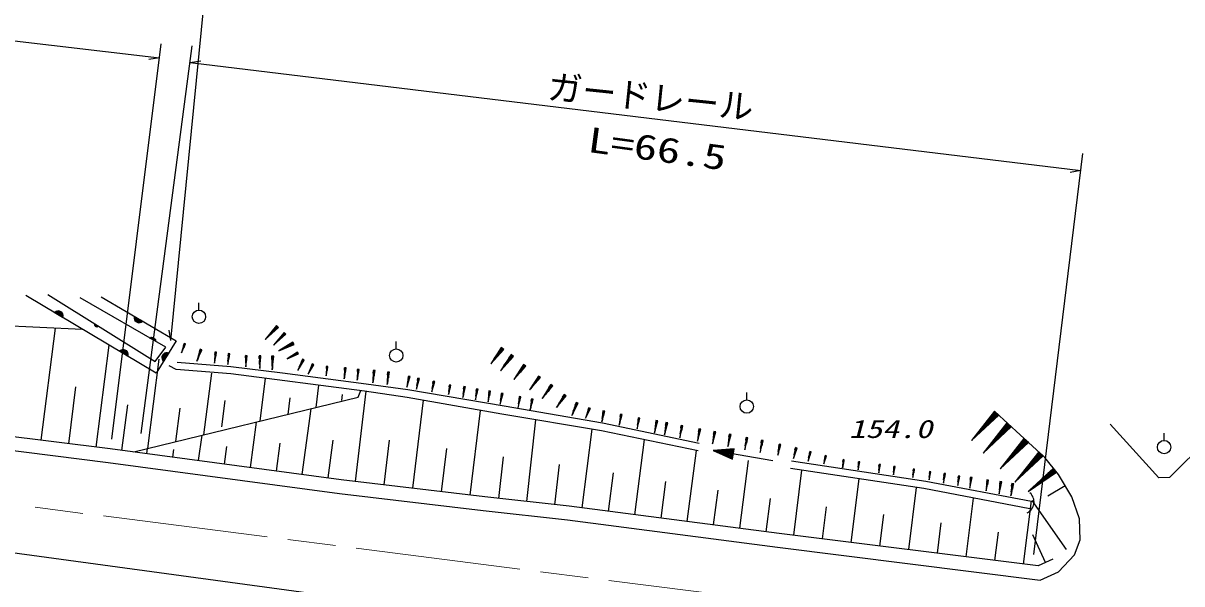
# Model space of a CAD drawing. Units: millimetres, scale not verified. Extents: x 40000 to 680000, y 20000 to 380000.
# Drawn here: x 197842 to 281986, y 277478 to 318194 of the extents above; entities that cross this region are included whole.
import ezdxf
from ezdxf.enums import TextEntityAlignment as Align

# ---------------------------------------------------------------- set-up
doc = ezdxf.new("R2010")
doc.units = ezdxf.units.MM
doc.header["$LTSCALE"] = 1000
doc.linetypes.add('CHAIN', pattern=[18.5, 12, -1.5, 3.5, -1.5])
doc.layers.add('M-BGD', color=7, linetype='Continuous', lineweight=25)
doc.layers.add('M-BMK', color=2, linetype='CHAIN', lineweight=13)
doc.styles.add('ＭＳ ゴシック', font='')
doc.styles.get('ＭＳ ゴシック').set_extended_font_data('MS Gothic')

# ---------------------------------------------------------------- blocks, each defined once
blk = doc.blocks.new('BUHIN23')
at = {"color": 7, "linetype": 'Continuous', "lineweight": 25}
for p, q in [((-34, 334), (119, -314)), ((157, -286), (13, 327)), ((61, 311), (194, -249)), ((229, -208), (112, 287)), ((164, 256), (262, -156)), ((285, -66), (225, 188))]:
    blk.add_line(p, q, dxfattribs=at)
blk.add_lwpolyline([(-80, 341), (4, 332), (80, 308), (171, 260), (229, 194), (274, 120), (299, 15), (292, -71), (269, -156), (209, -240), (153, -297), (80, -341)], close=True, dxfattribs=at)
blk = doc.blocks.new('BUHIN24')
at = {"color": 7, "linetype": 'Continuous', "lineweight": 25}
for p, q in [((-16, 143), (53, -134)), ((69, -122), (4, 140)), ((25, 134), (84, -106)), ((99, -88), (46, 124)), ((69, 111), (113, -65)), ((123, -27), (95, 82))]:
    blk.add_line(p, q, dxfattribs=at)
blk.add_lwpolyline([(-36, 146), (0, 142), (33, 133), (72, 112), (97, 85), (117, 53), (128, 8), (126, -29), (116, -65), (91, -102), (67, -126), (36, -146)], close=True, dxfattribs=at)
blk = doc.blocks.new('BUHIN174')
at = {"color": 7, "linetype": 'Continuous', "lineweight": 25}
for p, q in [((353, 253), (-294, -211)), ((-139, -77), (342, 268)), ((-118, -106), (363, 238)), ((332, 282), (23, 61)), ((371, 227), (62, 6)), ((179, 195), (322, 297)), ((240, 109), (383, 211))]:
    blk.add_line(p, q, dxfattribs=at)
blk.add_lwpolyline([(325, 319), (-366, -262), (406, 205)], close=True, dxfattribs=at)
blk = doc.blocks.new('BUHIN175')
at = {"color": 7, "linetype": 'Continuous', "lineweight": 25}
for p, q in [((314, 225), (-262, -188)), ((-123, -69), (304, 238)), ((-104, -95), (323, 212)), ((295, 251), (20, 54)), ((330, 202), (55, 5)), ((159, 173), (286, 264)), ((214, 97), (341, 187))]:
    blk.add_line(p, q, dxfattribs=at)
blk.add_lwpolyline([(289, 283), (-325, -233), (361, 183)], close=True, dxfattribs=at)
blk = doc.blocks.new('BUHIN178')
at = {"color": 7, "linetype": 'Continuous', "lineweight": 25}
for p, q in [((236, 168), (-197, -140)), ((-92, -51), (229, 178)), ((-78, -71), (243, 158)), ((222, 188), (15, 40)), ((248, 151), (42, 4)), ((119, 130), (215, 198)), ((160, 72), (256, 140))]:
    blk.add_line(p, q, dxfattribs=at)
blk.add_lwpolyline([(217, 212), (-244, -174), (271, 136)], close=True, dxfattribs=at)
blk = doc.blocks.new('BUHIN179')
at = {"color": 7, "linetype": 'Continuous', "lineweight": 25}
for p, q in [((232, 173), (-193, -145)), ((-91, -53), (225, 183)), ((-77, -72), (239, 164)), ((218, 192), (14, 41)), ((245, 156), (41, 5)), ((117, 132), (210, 202)), ((159, 76), (253, 146))]:
    blk.add_line(p, q, dxfattribs=at)
blk.add_lwpolyline([(213, 217), (-240, -180), (268, 142)], close=True, dxfattribs=at)
blk = doc.blocks.new('BUHIN184')
at = {"color": 7, "linetype": 'Continuous', "lineweight": 25}
for p, q in [((363, 239), (-303, -199)), ((-141, -72), (353, 254)), ((-122, -102), (373, 224)), ((343, 269), (25, 60)), ((380, 212), (62, 3)), ((187, 187), (333, 284)), ((245, 99), (391, 195))]:
    blk.add_line(p, q, dxfattribs=at)
blk.add_lwpolyline([(338, 306), (-376, -247), (414, 189)], close=True, dxfattribs=at)
blk = doc.blocks.new('BUHIN185')
at = {"color": 7, "linetype": 'Continuous', "lineweight": 25}
for p, q in [((362, 240), (-302, -200)), ((-141, -72), (352, 255)), ((-121, -102), (372, 225)), ((342, 270), (25, 60)), ((379, 214), (62, 4)), ((186, 188), (332, 285)), ((244, 100), (390, 197))]:
    blk.add_line(p, q, dxfattribs=at)
blk.add_lwpolyline([(336, 307), (-375, -249), (414, 191)], close=True, dxfattribs=at)
blk = doc.blocks.new('BUHIN186')
at = {"color": 7, "linetype": 'Continuous', "lineweight": 25}
for p, q in [((321, 214), (-268, -178)), ((-125, -64), (313, 227)), ((-108, -91), (330, 200)), ((304, 240), (22, 53)), ((337, 190), (55, 3)), ((165, 167), (295, 254)), ((217, 89), (347, 175))]:
    blk.add_line(p, q, dxfattribs=at)
blk.add_lwpolyline([(299, 273), (-333, -221), (367, 170)], close=True, dxfattribs=at)
blk = doc.blocks.new('BUHIN193')
at = {"color": 7, "linetype": 'Continuous', "lineweight": 25}
for p, q in [((671, 77), (-560, -64)), ((-247, 0), (668, 105)), ((-240, -56), (674, 50)), ((665, 133), (77, 65)), ((677, 29), (89, -39)), ((390, 130), (661, 161)), ((409, -34), (680, -3))]:
    blk.add_line(p, q, dxfattribs=at)
blk.add_lwpolyline([(683, 188), (-695, -80), (708, -28)], close=True, dxfattribs=at)
blk = doc.blocks.new('BUHIN194')
at = {"color": 7, "linetype": 'Continuous', "lineweight": 25}
for p, q in [((324, 210), (-270, -175)), ((-126, -63), (315, 224)), ((-109, -90), (332, 197)), ((306, 237), (23, 53)), ((339, 187), (56, 3)), ((167, 166), (297, 251)), ((218, 87), (349, 172))]:
    blk.add_line(p, q, dxfattribs=at)
blk.add_lwpolyline([(302, 270), (-335, -218), (369, 166)], close=True, dxfattribs=at)
blk = doc.blocks.new('BUHIN195')
at = {"color": 7, "linetype": 'Continuous', "lineweight": 25}
for p, q in [((317, 221), (-264, -184)), ((-124, -67), (308, 234)), ((-106, -93), (326, 208)), ((298, 247), (21, 54)), ((333, 198), (55, 4)), ((161, 171), (289, 260)), ((215, 94), (343, 183))]:
    blk.add_line(p, q, dxfattribs=at)
blk.add_lwpolyline([(293, 280), (-328, -229), (364, 178)], close=True, dxfattribs=at)
blk = doc.blocks.new('BUHIN197')
at = {"color": 7, "linetype": 'Continuous', "lineweight": 25}
for p, q in [((326, 206), (-272, -172)), ((-127, -61), (318, 220)), ((-110, -88), (335, 193)), ((309, 233), (23, 53)), ((341, 183), (56, 2)), ((169, 164), (301, 247)), ((219, 84), (351, 168))]:
    blk.add_line(p, q, dxfattribs=at)
blk.add_lwpolyline([(305, 266), (-338, -214), (371, 161)], close=True, dxfattribs=at)
blk = doc.blocks.new('BUHIN198')
at = {"color": 7, "linetype": 'Continuous', "lineweight": 25}
for p, q in [((341, 269), (-284, -225)), ((-135, -84), (329, 284)), ((-112, -112), (352, 255)), ((318, 298), (20, 62)), ((360, 245), (62, 9)), ((169, 203), (307, 312)), ((235, 120), (373, 229))]:
    blk.add_line(p, q, dxfattribs=at)
blk.add_lwpolyline([(310, 334), (-353, -279), (396, 224)], close=True, dxfattribs=at)
blk = doc.blocks.new('BUHIN199')
at = {"color": 7, "linetype": 'Continuous', "lineweight": 25}
for p, q in [((303, 239), (-253, -200)), ((-120, -74), (293, 252)), ((-100, -99), (313, 227)), ((283, 265), (18, 55)), ((320, 218), (55, 8)), ((151, 180), (273, 277)), ((209, 107), (331, 203))]:
    blk.add_line(p, q, dxfattribs=at)
blk.add_lwpolyline([(275, 297), (-314, -248), (352, 200)], close=True, dxfattribs=at)
blk = doc.blocks.new('BUHIN210')
at = {"color": 7, "linetype": 'Continuous', "lineweight": 25}
for p, q in [((308, 232), (-257, -194)), ((-121, -71), (299, 245)), ((-102, -97), (318, 219)), ((289, 258), (19, 54)), ((325, 210), (55, 6)), ((155, 177), (280, 270)), ((211, 102), (336, 195))]:
    blk.add_line(p, q, dxfattribs=at)
blk.add_lwpolyline([(282, 290), (-320, -240), (357, 191)], close=True, dxfattribs=at)
blk = doc.blocks.new('BUHIN214')
at = {"color": 7, "linetype": 'Continuous', "lineweight": 25}
for p, q in [((1351, 35), (-1127, -30)), ((-491, 43), (1349, 91)), ((1348, 147), (165, 116)), ((800, 189), (1346, 203)), ((-488, -69), (1352, -21)), ((1353, -63), (171, -94)), ((809, -140), (1355, -126))]:
    blk.add_line(p, q, dxfattribs=at)
blk.add_lwpolyline([(1394, 254), (-1400, -37), (1405, -180)], close=True, dxfattribs=at)
blk = doc.blocks.new('BUHIN243')
at = {"color": 7, "linetype": 'Continuous', "lineweight": 25}
blk.add_line((165, 159), (539, 521), dxfattribs=at)
blk.add_circle((-189, -182), 484, dxfattribs=at)

msp = doc.modelspace()

# ---------------------------------------------------------------- linework, layer by layer
at = {"layer": 'M-BGD'}
for p, q in [((158415, 321440), (207734, 315686)), ((208576, 295141), (210980, 319660)), ((204288, 287983), (207859, 316683)), ((206419, 288395), (210126, 316546)), ((207734, 315686), (206965, 315559)), ((209966, 315331), (210737, 315455)), ((209966, 315331), (274654, 307484)), ((271235, 279606), (274806, 308719)), ((274654, 307484), (273884, 307361)), ((207496, 292780), (198025, 298412)), ((199631, 298482), (207426, 293618)), ((208194, 294665), (201981, 298249)), ((203517, 298319), (208962, 295131)), ((194923, 296307), (202127, 295964)), ((203045, 296307), (203274, 296164)), ((203255, 296154), (203045, 296285)), ((203047, 296262), (203232, 296146)), ((203291, 296176), (203049, 296327)), ((203207, 296140), (203053, 296236)), ((203073, 296201), (203168, 296142)), ((205924, 296808), (206467, 296490)), ((206422, 296466), (205926, 296756)), ((206504, 296519), (205931, 296855)), ((205931, 296703), (206370, 296445)), ((206312, 296429), (205946, 296643)), ((205995, 296564), (206220, 296432)), ((216069, 296014), (216246, 296195)), ((199158, 287903), (200186, 296056)), ((208576, 295141), (208434, 295908)), ((216302, 296140), (215498, 295317)), ((215686, 295547), (216283, 296158)), ((215723, 295511), (216321, 296122)), ((216265, 296177), (215881, 295784)), ((216335, 296109), (215951, 295716)), ((216843, 295651), (216100, 294891)), ((216178, 295907), (216355, 296088)), ((216274, 295103), (216826, 295667)), ((216308, 295070), (216860, 295634)), ((216808, 295684), (216454, 295322)), ((216873, 295621), (216518, 295259)), ((216628, 295534), (216791, 295701)), ((216729, 295435), (216892, 295602)), ((203155, 287399), (204088, 294801)), ((207426, 293618), (208194, 294665)), ((208962, 295131), (207496, 292780)), ((209577, 294904), (209371, 294320)), ((209411, 294474), (209564, 294908)), ((209437, 294465), (209590, 294899)), ((209551, 294913), (209452, 294634)), ((209492, 294789), (209537, 294918)), ((209600, 294896), (209502, 294617)), ((209569, 294762), (209615, 294890)), ((217460, 294936), (216518, 294445)), ((216749, 294592), (217449, 294957)), ((216771, 294550), (217471, 294915)), ((217438, 294979), (216988, 294744)), ((217479, 294899), (217030, 294664)), ((217219, 294892), (217426, 295000)), ((217284, 294767), (217492, 294875)), ((204155, 287273), (152194, 293824)), ((206897, 287308), (207716, 293805)), ((207931, 293892), (208156, 294251)), ((208075, 294204), (207937, 293983)), ((208216, 294265), (207946, 293833)), ((207965, 293780), (208270, 294268)), ((208322, 294269), (207988, 293735)), ((208016, 293697), (208368, 294261)), ((210756, 294471), (210491, 293720)), ((210542, 293919), (210739, 294477)), ((210576, 293907), (210773, 294465)), ((210722, 294483), (210595, 294124)), ((210647, 294323), (210705, 294489)), ((210786, 294460), (210659, 294102)), ((210746, 294288), (210805, 294453)), ((213989, 293878), (213993, 294034)), ((214009, 294034), (214000, 293696)), ((214011, 293508), (214025, 294034)), ((214041, 294033), (214023, 293325)), ((214043, 293507), (214057, 294033)), ((214069, 294032), (214060, 293695)), ((214083, 293876), (214087, 294032)), ((214984, 293835), (214989, 294010)), ((215007, 294010), (214997, 293630)), ((215010, 293418), (215025, 294009)), ((215043, 294009), (215023, 293213)), ((215046, 293417), (215061, 294008)), ((215074, 294008), (215065, 293628)), ((215090, 293832), (215094, 294008)), ((215896, 293806), (215900, 294001)), ((215920, 294000), (215910, 293578)), ((215924, 293343), (215940, 294000)), ((215960, 293999), (215938, 293115)), ((215964, 293342), (215980, 293999)), ((215995, 293998), (215985, 293576)), ((216013, 293803), (216018, 293998)), ((217790, 294225), (217084, 293856)), ((217257, 293967), (217782, 294241)), ((217274, 293935), (217798, 294209)), ((217773, 294257), (217436, 294081)), ((217805, 294197), (217467, 294021)), ((217609, 294191), (217765, 294273)), ((217658, 294098), (217814, 294179)), ((218185, 293745), (217819, 293038)), ((217897, 293228), (218169, 293754)), ((217929, 293211), (218201, 293737)), ((218153, 293762), (217978, 293424)), ((218213, 293731), (218038, 293393)), ((218056, 293614), (218137, 293770)), ((218150, 293566), (218231, 293722)), ((152069, 292832), (204026, 286282)), ((208959, 293048), (208445, 293305)), ((212927, 292734), (208959, 293048)), ((209022, 293578), (212913, 293268)), ((212913, 293268), (216677, 292811)), ((218890, 293408), (218565, 292779)), ((218634, 292948), (218875, 293415)), ((218663, 292933), (218904, 293400)), ((218861, 293423), (218706, 293122)), ((218914, 293395), (218759, 293095)), ((218775, 293291), (218847, 293430)), ((218859, 293248), (218930, 293387)), ((219922, 293255), (219856, 292639)), ((219859, 292799), (219908, 293257)), ((219894, 293258), (219863, 292964)), ((219866, 293124), (219880, 293260)), ((219887, 292796), (219936, 293254)), ((219946, 293253), (219915, 292959)), ((219947, 293115), (219962, 293251)), ((234248, 293320), (233549, 292407)), ((233708, 292657), (234228, 293336)), ((233749, 292626), (234269, 293304)), ((234207, 293352), (233873, 292916)), ((234284, 293293), (233950, 292856)), ((234032, 293166), (234186, 293368)), ((234153, 293074), (234308, 293275)), ((210971, 288299), (211534, 292765)), ((222640, 291478), (212927, 292734)), ((215045, 289289), (215439, 292413)), ((216677, 292811), (222746, 292007)), ((222746, 292007), (225775, 291592)), ((235333, 292491), (234687, 291648)), ((234834, 291879), (235314, 292505)), ((234872, 291850), (235352, 292476)), ((235295, 292520), (234987, 292117)), ((235366, 292465), (235058, 292063)), ((235134, 292349), (235276, 292535)), ((235246, 292263), (235388, 292449)), ((201157, 287651), (201678, 291786)), ((219119, 290280), (219325, 291909)), ((220988, 290796), (221044, 291237)), ((221977, 284912), (222756, 291461)), ((222175, 291023), (222356, 291515)), ((225723, 291021), (222640, 291478)), ((225775, 291592), (232769, 290393)), ((228850, 291905), (228752, 291293)), ((228763, 291452), (228836, 291907)), ((228823, 291909), (228776, 291617)), ((228787, 291777), (228809, 291911)), ((228791, 291448), (228864, 291902)), ((228874, 291901), (228827, 291609)), ((228868, 291764), (228890, 291898)), ((236218, 291895), (235611, 291023)), ((235748, 291261), (236198, 291908)), ((235787, 291233), (236238, 291881)), ((236179, 291922), (235889, 291506)), ((236253, 291871), (235963, 291454)), ((236025, 291744), (236159, 291936)), ((236141, 291663), (236275, 291855)), ((237191, 291174), (236635, 290375)), ((236760, 290593), (237173, 291187)), ((236796, 290568), (237209, 291162)), ((237155, 291199), (236890, 290818)), ((237223, 291152), (236957, 290771)), ((237015, 291036), (237137, 291212)), ((205017, 287167), (205433, 290466)), ((205879, 287060), (222175, 291023)), ((212279, 288886), (212521, 290799)), ((217082, 289785), (217232, 290973)), ((232614, 289794), (225723, 291021)), ((226146, 284416), (226907, 290811)), ((232769, 290393), (239914, 289166)), ((237121, 290962), (237243, 291138)), ((238059, 290606), (237726, 289786)), ((237793, 290005), (238040, 290614)), ((237830, 289990), (238077, 290599)), ((238022, 290621), (237863, 290230)), ((237930, 290448), (238003, 290629)), ((238091, 290593), (237932, 290202)), ((238039, 290404), (238112, 290585)), ((208934, 287803), (209240, 290231)), ((218111, 285416), (218753, 290191)), ((230315, 283920), (231047, 290073)), ((239836, 288595), (232614, 289794)), ((238977, 290229), (238711, 289573)), ((238765, 289748), (238963, 290235)), ((238795, 289736), (238992, 290223)), ((238948, 290241), (238821, 289928)), ((238874, 290103), (238933, 290247)), ((239003, 290219), (238876, 289906)), ((238961, 290067), (239020, 290212)), ((268498, 289844), (266884, 288083)), ((267259, 288572), (268459, 289881)), ((267339, 288499), (268538, 289808)), ((268419, 289917), (267648, 289077)), ((268568, 289781), (267797, 288940)), ((268023, 289566), (268379, 289954)), ((268257, 289351), (268613, 289740)), ((272041, 286656), (268445, 289952)), ((214347, 285922), (214792, 289228)), ((234421, 283454), (235084, 289384)), ((238439, 282988), (239176, 288705)), ((239914, 289166), (246944, 287682)), ((280321, 285184), (276793, 289063)), ((210583, 286428), (210830, 288264)), ((219993, 285163), (220364, 287918)), ((224061, 284664), (224447, 287909)), ((246858, 287139), (239836, 288595)), ((242256, 282495), (242960, 287947)), ((284106, 288199), (281092, 285208)), ((220934, 285036), (204155, 287273)), ((206820, 286934), (206869, 287301)), ((208702, 286681), (208776, 287232)), ((212465, 286175), (212638, 287460)), ((216229, 285669), (216501, 287689)), ((228231, 284168), (228604, 287305)), ((246074, 282003), (246740, 287164)), ((252289, 286415), (247940, 287167)), ((252794, 287597), (252663, 286901)), ((252681, 287083), (252778, 287600)), ((252763, 287603), (252700, 287271)), ((252712, 287077), (252810, 287594)), ((252718, 287453), (252747, 287606)), ((252821, 287592), (252759, 287260)), ((252810, 287435), (252839, 287589)), ((253979, 287341), (253805, 286654)), ((253834, 286835), (253963, 287344)), ((253948, 287348), (253865, 287021)), ((253865, 286827), (253994, 287337)), ((253894, 287201), (253932, 287352)), ((254006, 287334), (253923, 287006)), ((253985, 287178), (254023, 287329)), ((255010, 287063), (254858, 286462)), ((254883, 286620), (254997, 287066)), ((254983, 287070), (254910, 286783)), ((254911, 286613), (255024, 287059)), ((254936, 286941), (254970, 287073)), ((255034, 287057), (254961, 286770)), ((255016, 286921), (255049, 287053)), ((204026, 286282), (220809, 284044)), ((232379, 283682), (232717, 286701)), ((236463, 283225), (236789, 286136)), ((249891, 281510), (250527, 286434)), ((253647, 286412), (263397, 284929)), ((256128, 286764), (255998, 286250)), ((256019, 286385), (256117, 286767)), ((256105, 286770), (256043, 286525)), ((256043, 286379), (256140, 286761)), ((256065, 286660), (256093, 286773)), ((256149, 286759), (256086, 286514)), ((256133, 286643), (256162, 286756)), ((273025, 285414), (272041, 286656)), ((240347, 282741), (240708, 285540)), ((263256, 284399), (253577, 285847)), ((253798, 281009), (254391, 285725)), ((264769, 285480), (264678, 284867)), ((264687, 285027), (264755, 285482)), ((264741, 285484), (264698, 285191)), ((264707, 285351), (264728, 285486)), ((264715, 285022), (264783, 285478)), ((264793, 285476), (264750, 285184)), ((264789, 285339), (264809, 285474)), ((265811, 285302), (265721, 284689)), ((265730, 284849), (265798, 285304)), ((265784, 285306), (265741, 285014)), ((265750, 285173), (265770, 285308)), ((265758, 284845), (265825, 285300)), ((265836, 285299), (265793, 285006)), ((265831, 285161), (265851, 285296)), ((272741, 285701), (271008, 284327)), ((271423, 284719), (272710, 285741)), ((271485, 284641), (272773, 285662)), ((272679, 285780), (271852, 285123)), ((272796, 285633), (271968, 284976)), ((272266, 285516), (272648, 285819)), ((272449, 285286), (272831, 285589)), ((274010, 283787), (273025, 285414)), ((231358, 283796), (220934, 285036)), ((244165, 282249), (244507, 284902)), ((257974, 280485), (258554, 285102)), ((262149, 279960), (262717, 284479)), ((263397, 284929), (271063, 283480)), ((273518, 284601), (272252, 283834)), ((281092, 285208), (280321, 285184)), ((220809, 284044), (231243, 282803)), ((237484, 283111), (231358, 283796)), ((247983, 281756), (248308, 284277)), ((251800, 281264), (252110, 283667)), ((270957, 282915), (263256, 284399)), ((266324, 279435), (266861, 283704)), ((274567, 282204), (274010, 283787)), ((231243, 282803), (237365, 282118)), ((252755, 281141), (237484, 283111)), ((255886, 280747), (256179, 283080)), ((270500, 278910), (271076, 283493)), ((273612, 279962), (271110, 283527)), ((180496, 282011), (221058, 276491)), ((237365, 282118), (252628, 280149)), ((260061, 280222), (260349, 282506)), ((264237, 279697), (264514, 281900)), ((274609, 280662), (274567, 282204)), ((271544, 278779), (252755, 281141)), ((268412, 279172), (268672, 281239)), ((272079, 279020), (271169, 281035)), ((274181, 279592), (274609, 280662)), ((252628, 280149), (271698, 277751)), ((273025, 278351), (274181, 279592)), ((272614, 279262), (271544, 278779)), ((271698, 277751), (273025, 278351))]:
    msp.add_line(p, q, dxfattribs=at)
for points in [[(203307, 296188), (203278, 296165), (203248, 296150), (203206, 296137), (203168, 296139), (203133, 296148), (203093, 296173), (203069, 296201), (203051, 296234), (203043, 296277), (203044, 296312), (203052, 296347)], [(206542, 296548), (206477, 296493), (206408, 296454), (206310, 296422), (206222, 296425), (206138, 296444), (206044, 296498), (205986, 296563), (205941, 296638), (205921, 296739), (205919, 296819), (205938, 296902)], [(216246, 296227), (215409, 295227), (216390, 296086)], [(216791, 295731), (216019, 294807), (216924, 295601)], [(209530, 294933), (209348, 294255), (209632, 294897)], [(210695, 294509), (210462, 293637), (210827, 294462)], [(217435, 295028), (216415, 294391), (217521, 294863)], [(208044, 293659), (207990, 293725), (207954, 293795), (207925, 293894), (207930, 293981), (207951, 294065), (208008, 294157), (208074, 294213), (208151, 294256), (208252, 294273), (208332, 294273), (208414, 294252)], [(213979, 294049), (214021, 293247), (214103, 294046)], [(214973, 294026), (215021, 293125), (215113, 294023)], [(215883, 294019), (215936, 293017), (216038, 294015)], [(217772, 294294), (217006, 293816), (217836, 294170)], [(218130, 293791), (217779, 292960), (218254, 293727)], [(218841, 293449), (218529, 292709), (218951, 293392)], [(219869, 293273), (219849, 292571), (219977, 293262)], [(234182, 293400), (233472, 292306), (234342, 293277)], [(235272, 292564), (234616, 291555), (235420, 292451)], [(228799, 291925), (228741, 291226), (228906, 291908)], [(236154, 291965), (235544, 290927), (236306, 291859)], [(237132, 291239), (236574, 290287), (237272, 291141)], [(237993, 290652), (237689, 289696), (238137, 290593)], [(238925, 290266), (238682, 289501), (239040, 290219)], [(268376, 290021), (266706, 287889), (268685, 289738)], [(247940, 287167), (249354, 286542), (249482, 287281)], [(248243, 287114), (249371, 287186), (249281, 286668)], [(248391, 287089), (249306, 287140), (249235, 286733)], [(248542, 287063), (249241, 287094), (249189, 286798)], [(248690, 287037), (249176, 287048), (249144, 286863)], [(252736, 287622), (252648, 286825), (252857, 287600)], [(253922, 287369), (253785, 286579), (254042, 287339)], [(254961, 287088), (254841, 286396), (255066, 287061)], [(256086, 286786), (255983, 286193), (256176, 286763)], [(264717, 285500), (264668, 284799), (264825, 285484)], [(265760, 285322), (265711, 284622), (265867, 285306)], [(272655, 285880), (270817, 284175), (272896, 285577)]]:
    msp.add_lwpolyline(points, close=True, dxfattribs=at)
for points in [[(248092, 287140), (249436, 287232), (249327, 286603), (248095, 287140)], [(249104, 286965), (248842, 287011), (249111, 287002), (249098, 286928), (248842, 287011)]]:
    msp.add_lwpolyline(points, dxfattribs=at)
msp.add_arc((270381, 283425), 872, 294.62036, 48.72834, dxfattribs=at)
at = {"layer": 'M-BMK'}
msp.add_line((185316, 284746), (333825, 265814), dxfattribs=at)

# ---------------------------------------------------------------- block references
at = {"layer": 'M-BGD', "rotation": 45.98907}
for name, p in [('BUHIN243', (210610, 297137)), ('BUHIN23', (200393, 297004)), ('BUHIN24', (207182, 295249)), ('BUHIN24', (207314, 295173)), ('BUHIN23', (205128, 294188)), ('BUHIN243', (224939, 294322)), ('BUHIN193', (232225, 294014)), ('BUHIN210', (211783, 293900)), ('BUHIN210', (212743, 293795)), ('BUHIN193', (232931, 293501)), ('BUHIN199', (221198, 292765)), ('BUHIN199', (222143, 292656)), ('BUHIN198', (223292, 292522)), ('BUHIN198', (224327, 292397)), ('BUHIN197', (225795, 292149)), ('BUHIN197', (226478, 292017)), ('BUHIN197', (227591, 291801)), ('BUHIN195', (229835, 291393)), ('BUHIN195', (230754, 291236)), ('BUHIN195', (231663, 291080)), ('BUHIN194', (232554, 290918)), ('BUHIN243', (250391, 290612)), ('BUHIN194', (233856, 290673)), ('BUHIN194', (234744, 290506)), ('BUHIN186', (239939, 289629)), ('BUHIN186', (241204, 289384)), ('BUHIN186', (242501, 289133)), ('BUHIN185', (243782, 288884)), ('BUHIN185', (244504, 288744)), ('BUHIN185', (245608, 288530)), ('BUHIN185', (246902, 288286)), ('BUHIN214', (268495, 288000)), ('BUHIN184', (247990, 288087)), ('BUHIN184', (249102, 287882)), ('BUHIN184', (250324, 287658)), ('BUHIN184', (251439, 287454)), ('BUHIN214', (269735, 286857)), ('BUHIN243', (280702, 287669)), ('BUHIN214', (270808, 285882)), ('BUHIN179', (257391, 286194)), ('BUHIN179', (258508, 286043)), ('BUHIN179', (260008, 285840)), ('BUHIN179', (261080, 285695)), ('BUHIN178', (262488, 285503)), ('BUHIN178', (263670, 285325)), ('BUHIN175', (266639, 284819)), ('BUHIN175', (267829, 284617)), ('BUHIN174', (268776, 284457)), ('BUHIN174', (269640, 284310))]:
    msp.add_blockref(name, p, dxfattribs=at)

# ---------------------------------------------------------------- texts
at = {"layer": 'M-BGD', "style": 'ＭＳ ゴシック'}
msp.add_text('ガードレール', height=1833, rotation=354.1, dxfattribs=at).set_placement((235806, 312152), align=Align.BOTTOM_LEFT)
at = {"layer": 'M-BGD', "style": 'ＭＳ ゴシック', "width": 1.35}
msp.add_text('L=66.5', height=1833, rotation=352.3, dxfattribs=at).set_placement((238690, 308307), align=Align.BOTTOM_LEFT)
at = {"layer": 'M-BGD', "style": 'ＭＳ ゴシック', "oblique": 15, "width": 1.35}
msp.add_text('154.0', height=1320, dxfattribs=at).set_placement((257808, 287672), align=Align.BOTTOM_LEFT)

doc.saveas('drawing.dxf')
